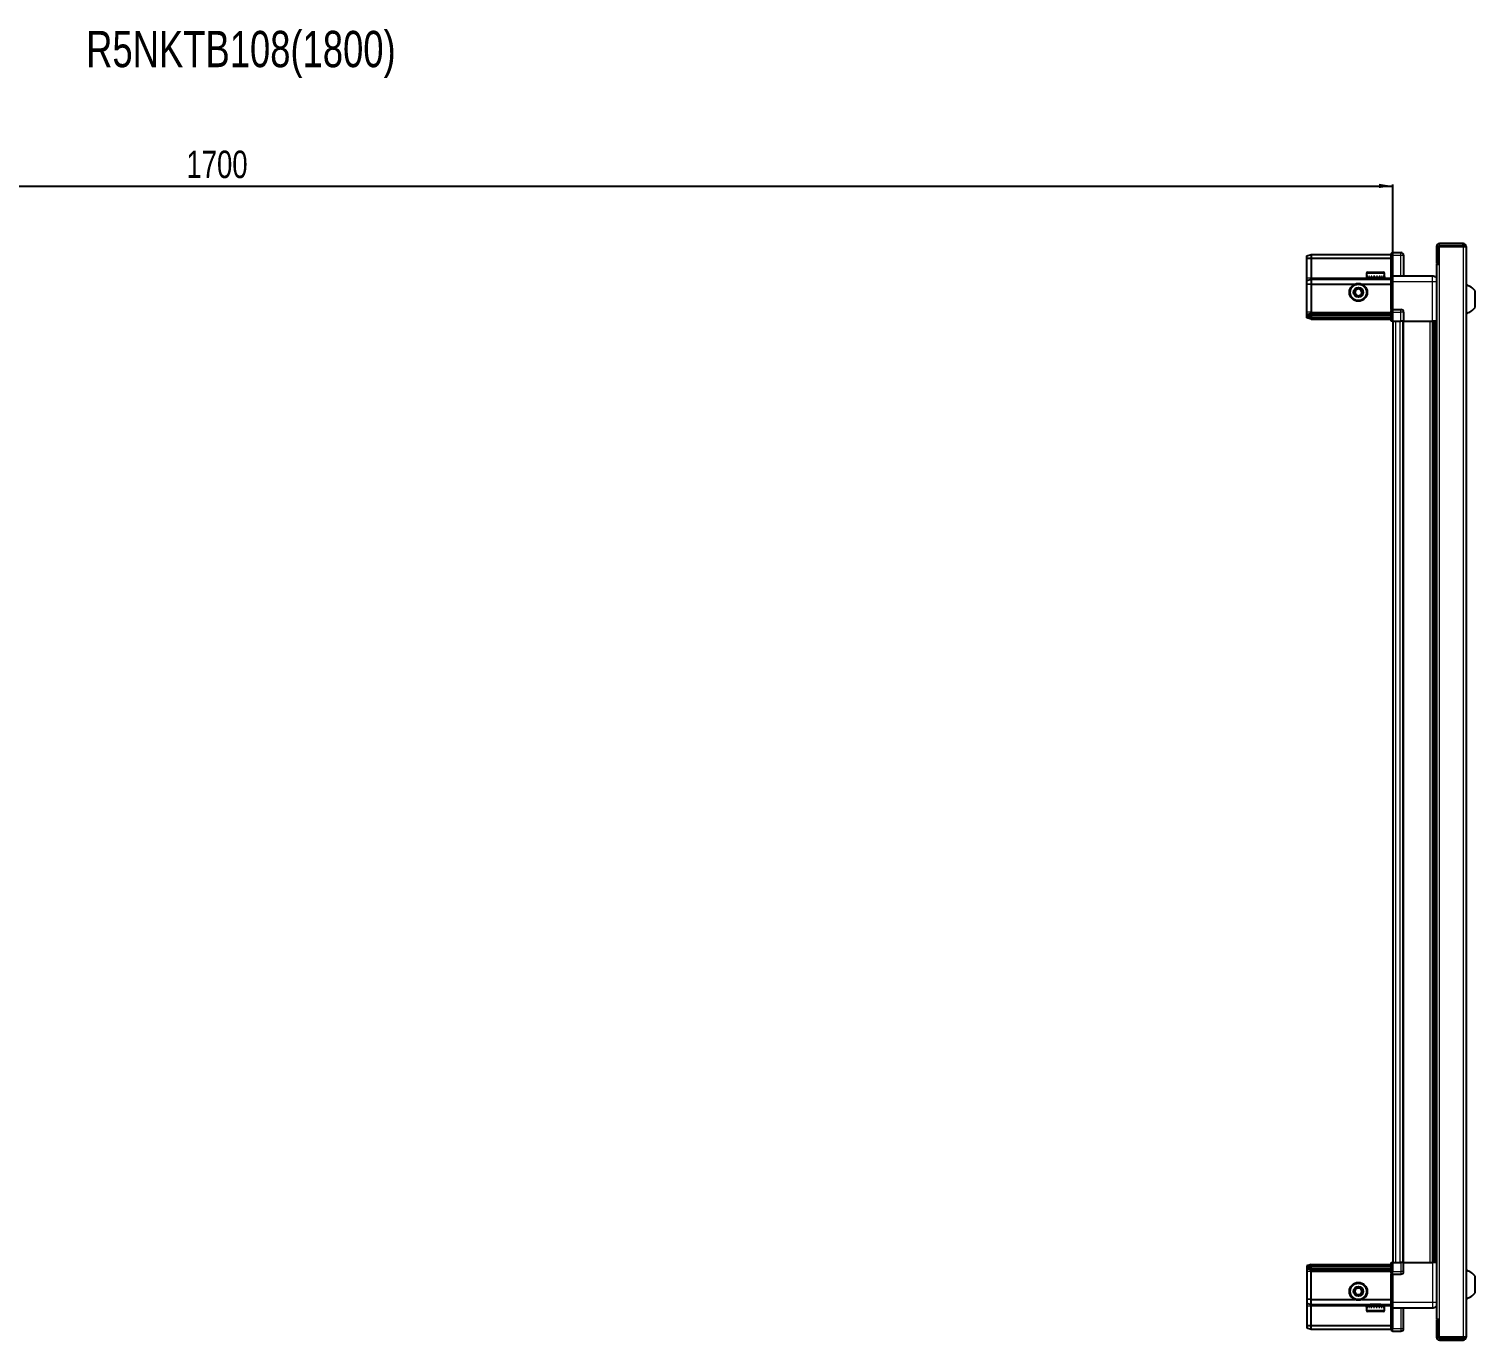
# Model space of a CAD drawing. Header units: millimetres. Extents: x 1415 to 5803, y -1188 to 1732.
# Drawn here: x 3515 to 4569, y 777 to 1732 of the extents above; entities that cross this region are included whole.
import ezdxf

# ---------------------------------------------------------------- set-up
doc = ezdxf.new("R2010")
doc.units = ezdxf.units.MM
doc.layers.add('FORMAT', color=7, linetype='Continuous')
doc.styles.add('SLDTEXTSTYLE0', font='TXT', dxfattribs={"width": 0.75})
doc.dimstyles.new('SLDDIMSTYLE0', dxfattribs={"dimtxt": 20, "dimasz": 10, "dimexe": 0, "dimexo": 0.0625, "dimgap": 5, "dimtad": 2, "dimdec": 1, "dimrnd": 1e-09, "dimzin": 12, "dimdsep": 46, "dimtxsty": 'SLDTEXTSTYLE0', "dimsah": 1, "dimcen": 0.09, "dimadec": 0, "dimazin": 3, "dimtfac": 1, "dimtofl": 0, "dimtmove": 0, "dimatfit": 3, "dimfxl": 0, "dimfrac": 2, "dimtolj": 1, "dimtzin": 12, "dimarcsym": 0})

# ---------------------------------------------------------------- blocks, each defined once
blk = doc.blocks.new('_D_5')
at = {"layer": 'FORMAT'}
for p, q in [((2809.3, 1519.3), (2809.3, 1618.8)), ((2809.3, 1617.8), (4509.3, 1617.8)), ((4509.3, 1519.3), (4509.3, 1618.8))]:
    blk.add_line(p, q, dxfattribs=at)
for points in [[(2809.3, 1617.8), (2819.3, 1616.3), (2819.3, 1619.4)], [(4509.3, 1617.8), (4499.3, 1619.4), (4499.3, 1616.3)]]:
    blk.add_solid(points, dxfattribs=at)
at = {"layer": 'FORMAT', "insert": (3629.7, 1643.6), "char_height": 20, "attachment_point": 1, "style": 'SLDTEXTSTYLE0'}
blk.add_mtext('1700', dxfattribs=at)

msp = doc.modelspace()

# ---------------------------------------------------------------- linework, layer by layer
at = {"color": 7, "linetype": 'Continuous', "lineweight": 25}
for p, q in [((4541.13, 1573.72), (4541.13, 1561.32)), ((4542.63, 1573.72), (4542.63, 1561.32)), ((4543.13, 1560.82), (4543.13, 1573.72)), ((4543.13, 1573.72), (4560.53, 1573.72)), ((4560.53, 1575.82), (4543.23, 1575.82)), ((4560.53, 1574.32), (4543.23, 1574.32)), ((4560.53, 1574.32), (4560.53, 1575.82)), ((4560.53, 1573.72), (4562.63, 1573.72)), ((4562.63, 1573.72), (4562.63, 778.92)), ((4446.63, 1567.02), (4449.63, 1567.82)), ((4446.63, 1565.17), (4446.63, 1567.02)), ((4446.63, 1565.17), (4449.63, 1565.32)), ((4446.63, 1550.82), (4446.63, 1565.17)), ((4449.63, 1567.82), (4449.63, 1565.32)), ((4449.63, 1567.82), (4507.93, 1567.82)), ((4449.63, 1565.32), (4449.63, 1550.82)), ((4449.63, 1565.32), (4507.93, 1565.32)), ((4508.79, 1569.32), (4507.93, 1568.82)), ((4508.79, 1569.32), (4507.93, 1568.82)), ((4507.93, 1568.82), (4507.93, 1567.32)), ((4507.93, 1552.52), (4507.93, 1567.32)), ((4509.13, 1569.32), (4508.79, 1569.32)), ((4509.13, 1569.32), (4508.79, 1569.32)), ((4509.13, 1567.32), (4509.13, 1569.32)), ((4509.13, 1569.32), (4509.13, 1569.32)), ((4509.13, 1569.32), (4515.13, 1569.32)), ((4509.13, 1567.32), (4509.13, 1552.52)), ((4517.13, 1567.32), (4517.13, 1552.32)), ((4541.03, 1560.82), (4541.03, 791.82)), ((4541.03, 1560.82), (4543.13, 1560.82)), ((4541.13, 1561.32), (4542.63, 1561.32)), ((4446.63, 1549.02), (4446.63, 1550.82)), ((4449.63, 1550.82), (4449.63, 1549.82)), ((4490.13, 1554.22), (4490.13, 1551.32)), ((4490.13, 1551.32), (4490.16, 1551.32)), ((4490.28, 1551.82), (4490.16, 1551.82)), ((4490.16, 1551.82), (4490.16, 1551.32)), ((4490.16, 1551.32), (4490.28, 1551.32)), ((4490.28, 1551.82), (4490.28, 1551.32)), ((4490.28, 1551.32), (4490.69, 1551.32)), ((4491.03, 1551.82), (4490.69, 1551.82)), ((4490.69, 1551.82), (4490.69, 1551.32)), ((4490.69, 1551.32), (4491.03, 1551.32)), ((4490.93, 1555.02), (4502.33, 1555.02)), ((4491.03, 1551.82), (4491.03, 1551.32)), ((4491.03, 1551.32), (4491.8, 1551.32)), ((4492.33, 1551.82), (4491.8, 1551.82)), ((4491.8, 1551.82), (4491.8, 1551.32)), ((4491.8, 1551.32), (4492.33, 1551.32)), ((4492.23, 1551.32), (4492.23, 1551.22)), ((4492.23, 1551.22), (4501.03, 1551.22)), ((4492.33, 1551.82), (4492.33, 1551.32)), ((4492.33, 1551.32), (4493.39, 1551.32)), ((4492.63, 1550.82), (4493.32, 1550.34)), ((4492.63, 1550.82), (4500.63, 1550.82)), ((4493.32, 1550.34), (4492.63, 1549.86)), ((4493.32, 1550.34), (4499.94, 1550.34)), ((4494.05, 1551.82), (4493.39, 1551.82)), ((4493.39, 1551.82), (4493.39, 1551.32)), ((4493.39, 1551.32), (4494.05, 1551.32)), ((4494.05, 1551.82), (4494.05, 1551.32)), ((4494.05, 1551.32), (4495.29, 1551.32)), ((4496.02, 1551.82), (4495.29, 1551.82)), ((4495.29, 1551.82), (4495.29, 1551.32)), ((4495.29, 1551.32), (4495.72, 1551.32)), ((4495.72, 1551.82), (4495.72, 1551.32)), ((4496.02, 1551.82), (4496.02, 1551.32)), ((4496.02, 1551.32), (4497.32, 1551.32)), ((4498.05, 1551.82), (4497.32, 1551.82)), ((4497.32, 1551.82), (4497.32, 1551.32)), ((4497.59, 1551.82), (4497.59, 1551.32)), ((4497.59, 1551.32), (4498.05, 1551.32)), ((4498.05, 1551.82), (4498.05, 1551.32)), ((4498.05, 1551.32), (4499.28, 1551.32)), ((4499.94, 1551.82), (4499.28, 1551.82)), ((4499.28, 1551.82), (4499.28, 1551.32)), ((4499.28, 1551.32), (4499.94, 1551.32)), ((4499.94, 1551.82), (4499.94, 1551.32)), ((4499.94, 1551.32), (4500.98, 1551.32)), ((4499.94, 1550.34), (4500.63, 1550.82)), ((4500.63, 1549.86), (4499.94, 1550.34)), ((4501.5, 1551.82), (4500.98, 1551.82)), ((4500.98, 1551.82), (4500.98, 1551.32)), ((4500.98, 1551.32), (4501.5, 1551.32)), ((4501.03, 1551.22), (4501.03, 1551.32)), ((4501.5, 1551.82), (4501.5, 1551.32)), ((4501.5, 1551.32), (4502.26, 1551.32)), ((4502.59, 1551.82), (4502.26, 1551.82)), ((4502.26, 1551.82), (4502.26, 1551.32)), ((4502.26, 1551.32), (4502.59, 1551.32)), ((4502.59, 1551.82), (4502.59, 1551.32)), ((4502.59, 1551.32), (4502.99, 1551.32)), ((4503.1, 1551.82), (4502.99, 1551.82)), ((4502.99, 1551.82), (4502.99, 1551.32)), ((4502.99, 1551.32), (4503.1, 1551.32)), ((4503.1, 1551.82), (4503.1, 1551.32)), ((4503.1, 1551.32), (4503.13, 1551.32)), ((4503.13, 1551.32), (4503.13, 1554.22)), ((4507.93, 1552.32), (4507.93, 1552.52)), ((4509.13, 1552.32), (4507.93, 1552.32)), ((4507.93, 1548.32), (4507.93, 1552.32)), ((4509.13, 1552.52), (4509.13, 1552.32)), ((4509.13, 1552.32), (4509.13, 1548.32)), ((4509.13, 1552.32), (4538.13, 1552.32)), ((4446.63, 1549.02), (4449.63, 1549.82)), ((4446.63, 1545.99), (4446.63, 1549.02)), ((4449.63, 1546.32), (4446.63, 1545.99)), ((4446.63, 1525.82), (4446.63, 1545.99)), ((4449.63, 1549.82), (4449.63, 1546.32)), ((4449.63, 1549.82), (4507.93, 1549.82)), ((4449.63, 1546.32), (4449.63, 1525.82)), ((4449.63, 1546.32), (4481.63, 1546.32)), ((4486.63, 1546.32), (4507.93, 1546.32)), ((4492.63, 1549.86), (4492.63, 1549.82)), ((4492.63, 1549.86), (4500.63, 1549.86)), ((4500.63, 1549.82), (4500.63, 1549.86)), ((4507.93, 1528.02), (4507.93, 1548.32)), ((4509.13, 1548.32), (4509.13, 1528.02)), ((4569.23, 1529.32), (4569.23, 1541.32)), ((4446.63, 1524.02), (4446.63, 1525.82)), ((4449.63, 1524.82), (4446.63, 1524.02)), ((4446.63, 1523.28), (4446.63, 1524.02)), ((4449.63, 1523.82), (4446.63, 1523.28)), ((4446.63, 1522.78), (4446.63, 1523.28)), ((4449.63, 1522.32), (4446.63, 1522.78)), ((4446.63, 1521.63), (4446.63, 1522.78)), ((4449.63, 1520.82), (4446.63, 1521.63)), ((4449.63, 1525.82), (4449.63, 1524.82)), ((4449.63, 1524.82), (4449.63, 1523.82)), ((4449.63, 1524.82), (4507.93, 1524.82)), ((4449.63, 1523.82), (4449.63, 1522.32)), ((4449.63, 1523.82), (4507.93, 1523.82)), ((4449.63, 1522.32), (4507.93, 1522.32)), ((4449.63, 1522.32), (4449.63, 1520.82)), ((4449.63, 1520.82), (4507.93, 1520.82)), ((4507.93, 1527.82), (4507.93, 1528.02)), ((4509.13, 1527.82), (4507.93, 1527.82)), ((4507.93, 1527.82), (4507.93, 1527.15)), ((4507.93, 1519.32), (4507.93, 1527.15)), ((4508.79, 1519.32), (4507.93, 1519.32)), ((4508.79, 1525.82), (4508.79, 1519.32)), ((4509.13, 1519.32), (4508.79, 1519.32)), ((4509.13, 1528.02), (4509.13, 1527.82)), ((4509.13, 1525.82), (4509.13, 1527.82)), ((4509.13, 1525.82), (4509.13, 1527.82)), ((4509.13, 1527.82), (4515.13, 1527.82)), ((4509.13, 1525.82), (4509.13, 1519.32)), ((4509.13, 1519.32), (4515.13, 1519.32)), ((4509.28, 1519.32), (4509.28, 833.32)), ((4517.13, 1519.32), (4515.13, 1519.32)), ((4516.48, 1519.32), (4516.48, 833.32)), ((4517.13, 1525.82), (4517.13, 1519.32)), ((4517.13, 1519.32), (4538.13, 1519.32)), ((4539.15, 833.32), (4539.15, 1519.32)), ((4539.18, 833.32), (4539.18, 1519.32)), ((4540.98, 1519.32), (4540.98, 833.32)), ((4507.93, 825.5), (4507.93, 833.32)), ((4507.93, 833.32), (4508.79, 833.32)), ((4508.79, 833.32), (4508.79, 833.32)), ((4508.79, 833.32), (4508.79, 826.82)), ((4509.13, 833.32), (4508.79, 833.32)), ((4509.13, 833.32), (4509.13, 833.32)), ((4509.13, 833.32), (4509.13, 826.82)), ((4509.13, 833.32), (4509.13, 826.82)), ((4509.13, 833.32), (4515.13, 833.32)), ((4517.13, 833.32), (4515.13, 833.32)), ((4517.13, 826.82), (4517.13, 833.32)), ((4517.13, 833.32), (4538.13, 833.32)), ((4449.63, 831.82), (4446.63, 831.02)), ((4446.63, 831.02), (4446.63, 829.87)), ((4449.63, 830.32), (4446.63, 829.87)), ((4446.63, 829.87), (4446.63, 829.37)), ((4449.63, 828.82), (4446.63, 829.37)), ((4446.63, 829.37), (4446.63, 828.63)), ((4449.63, 827.82), (4446.63, 828.63)), ((4446.63, 828.63), (4446.63, 826.82)), ((4446.63, 826.82), (4446.63, 806.66)), ((4449.63, 830.32), (4449.63, 831.82)), ((4449.63, 831.82), (4507.93, 831.82)), ((4449.63, 828.82), (4449.63, 830.32)), ((4449.63, 830.32), (4507.93, 830.32)), ((4449.63, 828.82), (4507.93, 828.82)), ((4449.63, 827.82), (4449.63, 828.82)), ((4449.63, 827.82), (4507.93, 827.82)), ((4449.63, 826.82), (4449.63, 827.82)), ((4449.63, 806.32), (4449.63, 826.82)), ((4507.93, 825.5), (4507.93, 824.82)), ((4509.13, 824.82), (4507.93, 824.82)), ((4507.93, 824.62), (4507.93, 824.82)), ((4507.93, 804.32), (4507.93, 824.62)), ((4509.13, 824.82), (4509.13, 826.82)), ((4509.13, 824.82), (4509.13, 824.62)), ((4509.13, 824.82), (4515.13, 824.82)), ((4509.13, 824.62), (4509.13, 804.32)), ((4569.23, 811.32), (4569.23, 823.32)), ((4449.63, 806.32), (4446.63, 806.66)), ((4446.63, 806.66), (4446.63, 803.63)), ((4446.63, 803.63), (4449.63, 802.82)), ((4446.63, 803.63), (4446.63, 801.82)), ((4446.63, 801.82), (4446.63, 787.48)), ((4449.63, 806.32), (4481.63, 806.32)), ((4449.63, 802.82), (4449.63, 806.32)), ((4449.63, 802.82), (4507.93, 802.82)), ((4449.63, 801.82), (4449.63, 802.82)), ((4449.63, 787.32), (4449.63, 801.82)), ((4486.63, 806.32), (4507.93, 806.32)), ((4490.13, 801.32), (4490.13, 798.42)), ((4490.14, 801.32), (4490.13, 801.32)), ((4490.14, 800.82), (4490.14, 801.32)), ((4490.24, 801.32), (4490.14, 801.32)), ((4490.24, 800.82), (4490.24, 801.32)), ((4490.61, 801.32), (4490.24, 801.32)), ((4490.61, 800.82), (4490.61, 801.32)), ((4490.93, 801.32), (4490.61, 801.32)), ((4490.93, 800.82), (4490.93, 801.32)), ((4491.67, 801.32), (4490.93, 801.32)), ((4491.67, 800.82), (4491.67, 801.32)), ((4492.18, 801.32), (4491.67, 801.32)), ((4492.18, 800.82), (4492.18, 801.32)), ((4493.21, 801.32), (4492.18, 801.32)), ((4492.23, 801.42), (4492.23, 801.32)), ((4501.03, 801.42), (4492.23, 801.42)), ((4492.63, 802.82), (4492.63, 802.79)), ((4492.63, 802.79), (4493.32, 802.31)), ((4500.63, 802.79), (4492.63, 802.79)), ((4493.32, 802.31), (4492.63, 801.82)), ((4500.63, 801.82), (4492.63, 801.82)), ((4493.21, 800.82), (4493.21, 801.32)), ((4493.86, 801.32), (4493.21, 801.32)), ((4499.94, 802.31), (4493.32, 802.31)), ((4493.86, 800.82), (4493.86, 801.32)), ((4495.09, 801.32), (4493.86, 801.32)), ((4495.09, 800.82), (4495.09, 801.32)), ((4495.59, 801.32), (4495.09, 801.32)), ((4495.59, 800.82), (4495.59, 801.32)), ((4495.82, 800.82), (4495.82, 801.32)), ((4497.12, 801.32), (4495.82, 801.32)), ((4497.12, 800.82), (4497.12, 801.32)), ((4497.45, 800.82), (4497.45, 801.32)), ((4497.85, 801.32), (4497.45, 801.32)), ((4497.85, 800.82), (4497.85, 801.32)), ((4499.1, 801.32), (4497.85, 801.32)), ((4499.1, 800.82), (4499.1, 801.32)), ((4499.76, 801.32), (4499.1, 801.32)), ((4499.76, 800.82), (4499.76, 801.32)), ((4500.83, 801.32), (4499.76, 801.32)), ((4499.94, 802.31), (4500.63, 802.79)), ((4500.63, 801.82), (4499.94, 802.31)), ((4500.63, 802.79), (4500.63, 802.82)), ((4500.83, 800.82), (4500.83, 801.32)), ((4501.37, 801.32), (4500.83, 801.32)), ((4501.03, 801.32), (4501.03, 801.42)), ((4501.37, 800.82), (4501.37, 801.32)), ((4502.16, 801.32), (4501.37, 801.32)), ((4502.16, 800.82), (4502.16, 801.32)), ((4502.51, 801.32), (4502.16, 801.32)), ((4502.51, 800.82), (4502.51, 801.32)), ((4502.94, 801.32), (4502.51, 801.32)), ((4502.94, 800.82), (4502.94, 801.32)), ((4503.08, 801.32), (4502.94, 801.32)), ((4503.08, 800.82), (4503.08, 801.32)), ((4503.13, 801.32), (4503.08, 801.32)), ((4503.13, 798.42), (4503.13, 801.32)), ((4507.93, 800.32), (4507.93, 804.32)), ((4509.13, 804.32), (4509.13, 800.32)), ((4490.14, 800.82), (4490.24, 800.82)), ((4490.61, 800.82), (4490.93, 800.82)), ((4502.33, 797.62), (4490.93, 797.62)), ((4491.67, 800.82), (4492.18, 800.82)), ((4493.21, 800.82), (4493.86, 800.82)), ((4495.09, 800.82), (4495.82, 800.82)), ((4497.12, 800.82), (4497.85, 800.82)), ((4499.1, 800.82), (4499.76, 800.82)), ((4500.83, 800.82), (4501.37, 800.82)), ((4502.16, 800.82), (4502.51, 800.82)), ((4502.94, 800.82), (4503.08, 800.82)), ((4509.13, 800.32), (4507.93, 800.32)), ((4507.93, 800.12), (4507.93, 800.32)), ((4507.93, 785.32), (4507.93, 800.12)), ((4509.13, 800.32), (4509.13, 800.12)), ((4509.13, 800.32), (4538.13, 800.32)), ((4509.13, 800.12), (4509.13, 785.32)), ((4509.13, 800.12), (4509.13, 785.32)), ((4517.13, 785.32), (4517.13, 800.32)), ((4543.13, 791.82), (4541.03, 791.82)), ((4541.13, 791.32), (4542.63, 791.32)), ((4541.13, 791.32), (4541.13, 778.92)), ((4542.63, 791.32), (4542.63, 778.92)), ((4543.13, 778.92), (4543.13, 791.82)), ((4446.63, 787.48), (4449.63, 787.32)), ((4446.63, 787.48), (4446.63, 785.63)), ((4446.63, 785.63), (4449.63, 784.82)), ((4449.63, 787.32), (4507.93, 787.32)), ((4449.63, 784.82), (4449.63, 787.32)), ((4449.63, 784.82), (4507.93, 784.82)), ((4507.93, 785.32), (4507.93, 783.82)), ((4507.93, 783.82), (4508.79, 783.32)), ((4509.13, 783.32), (4508.79, 783.32)), ((4509.13, 783.32), (4509.13, 785.32)), ((4509.13, 783.32), (4515.13, 783.32)), ((4560.53, 778.92), (4543.13, 778.92)), ((4543.23, 778.32), (4560.53, 778.32)), ((4543.23, 776.82), (4560.53, 776.82)), ((4562.63, 778.92), (4560.53, 778.92)), ((4560.53, 778.32), (4560.53, 776.82))]:
    msp.add_line(p, q, dxfattribs=at)
at = {"color": 8, "linetype": 'Continuous', "lineweight": 18}
for p, q in [((4542.63, 1573.72), (4541.13, 1573.72)), ((4543.23, 1574.32), (4543.23, 1575.82)), ((4560.53, 1573.72), (4560.53, 778.92)), ((4509.13, 1567.32), (4507.93, 1567.32)), ((4509.13, 1567.32), (4515.13, 1567.32)), ((4515.13, 1567.32), (4515.13, 1569.32)), ((4515.13, 1552.32), (4515.13, 1567.32)), ((4515.13, 1567.32), (4517.13, 1567.32)), ((4543.13, 1560.82), (4543.13, 791.82)), ((4446.63, 1550.82), (4449.63, 1550.82)), ((4449.63, 1550.82), (4492.63, 1550.82)), ((4490.13, 1554.22), (4503.13, 1554.22)), ((4500.63, 1550.82), (4507.93, 1550.82)), ((4507.93, 1552.52), (4509.13, 1552.52)), ((4509.13, 1548.32), (4507.93, 1548.32)), ((4509.13, 1548.32), (4538.13, 1548.32)), ((4538.13, 1519.32), (4538.13, 1548.32)), ((4449.63, 1525.82), (4446.63, 1525.82)), ((4449.63, 1525.82), (4507.93, 1525.82)), ((4507.93, 1528.02), (4509.13, 1528.02)), ((4509.13, 1525.82), (4508.79, 1525.82)), ((4509.13, 1525.82), (4515.13, 1525.82)), ((4511.28, 1519.32), (4511.28, 833.32)), ((4514.48, 1519.32), (4514.48, 833.32)), ((4515.13, 1525.82), (4515.13, 1527.82)), ((4517.13, 1525.82), (4515.13, 1525.82)), ((4515.13, 1519.32), (4515.13, 1525.82)), ((4517.13, 1519.32), (4517.13, 833.32)), ((4536.53, 833.32), (4536.53, 1519.32)), ((4537.94, 1519.32), (4537.94, 833.32)), ((4540.39, 833.32), (4540.39, 1519.32)), ((4509.13, 833.32), (4508.79, 833.32)), ((4515.13, 833.32), (4515.13, 826.82)), ((4538.13, 833.32), (4538.13, 804.32)), ((4449.63, 826.82), (4446.63, 826.82)), ((4449.63, 826.82), (4507.93, 826.82)), ((4509.13, 824.62), (4507.93, 824.62)), ((4509.13, 826.82), (4508.79, 826.82)), ((4509.13, 826.82), (4515.13, 826.82)), ((4515.13, 826.82), (4515.13, 824.82)), ((4517.13, 826.82), (4515.13, 826.82)), ((4446.63, 801.82), (4449.63, 801.82)), ((4449.63, 801.82), (4492.63, 801.82)), ((4500.63, 801.82), (4507.93, 801.82)), ((4509.13, 804.32), (4507.93, 804.32)), ((4509.13, 804.32), (4538.13, 804.32)), ((4503.13, 798.42), (4490.13, 798.42)), ((4509.13, 800.12), (4507.93, 800.12)), ((4515.13, 800.32), (4515.13, 785.32)), ((4509.13, 785.32), (4507.93, 785.32)), ((4509.13, 785.32), (4515.13, 785.32)), ((4515.13, 785.32), (4515.13, 783.32)), ((4515.13, 785.32), (4517.13, 785.32)), ((4542.63, 778.92), (4541.13, 778.92)), ((4543.23, 778.32), (4543.23, 776.82))]:
    msp.add_line(p, q, dxfattribs=at)
at = {"color": 7, "linetype": 'Continuous', "lineweight": 25}
for centre, radius in [((4484.13, 1540.32), 6.5), ((4484.13, 1540.32), 3.46), ((4484.13, 812.32), 6.5), ((4484.13, 812.32), 3.46)]:
    msp.add_circle(centre, radius, dxfattribs=at)
at = {"color": 8, "linetype": 'Continuous', "lineweight": 18}
for centre in [(4484.13, 1540.32), (4484.13, 812.32)]:
    msp.add_circle(centre, 5.7, dxfattribs=at)
at = {"color": 7, "linetype": 'Continuous', "lineweight": 25}
for centre, radius, start, end in [((4543.23, 1573.72), 2.1, 90, 180), ((4543.23, 1573.72), 0.6, 90, 180), ((4560.53, 1573.72), 2.1, 0, 90), ((4560.53, 1573.72), 0.6, 0, 90), ((4515.13, 1567.32), 2, 0, 90), ((4490.93, 1554.22), 0.8, 90, 180), ((4492.23, 1550.82), 0.4, 0, 90), ((4501.03, 1550.82), 0.4, 90, 180), ((4502.33, 1554.22), 0.8, 0, 90), ((4484.13, 1540.32), 2.5, 120.74103, 180.74103), ((4484.13, 1540.32), 2.5, 180.74103, 240.74103), ((4484.13, 1540.32), 2.5, 60.74103, 120.74103), ((4484.13, 1540.32), 2.5, 0.74103, 60.74103), ((4484.13, 1540.32), 2.5, 300.74103, 0.74103), ((4559.6, 1534.3), 11.91, 36.1266, 75.29965), ((4484.13, 1540.32), 2.5, 240.74103, 300.74103), ((4559.6, 1536.35), 11.91, 284.70035, 323.8734), ((4515.13, 1525.82), 2, 0, 90), ((4515.13, 826.82), 2, 270, 0), ((4559.6, 816.3), 11.91, 36.1266, 75.29965), ((4484.13, 812.32), 2.5, 155.91157, 215.91157), ((4484.13, 812.32), 2.5, 95.91157, 155.91157), ((4484.13, 812.32), 2.5, 35.91157, 95.91157), ((4484.13, 812.32), 2.5, 335.91157, 35.91157), ((4484.13, 812.32), 2.5, 215.91157, 275.91157), ((4484.13, 812.32), 2.5, 275.91157, 335.91157), ((4492.23, 801.82), 0.4, 270, 0), ((4501.03, 801.82), 0.4, 180, 270), ((4559.6, 818.35), 11.91, 284.70035, 323.8734), ((4490.93, 798.42), 0.8, 180, 270), ((4502.33, 798.42), 0.8, 270, 0), ((4515.13, 785.32), 2, 270, 0), ((4543.23, 778.92), 2.1, 180, 270), ((4543.23, 778.92), 0.6, 180, 270), ((4560.53, 778.92), 2.1, 270, 0), ((4560.53, 778.92), 0.6, 270, 0)]:
    msp.add_arc(centre, radius, start, end, dxfattribs=at)
for centre, start_param, end_param in [((4505.33, 1525.82), 0, 0.7227342), ((4505.33, 826.82), 5.5604511, 6.2831853)]:
    msp.add_ellipse(centre, major_axis=(3.46, 0), ratio=0.5773503, start_param=start_param, end_param=end_param, dxfattribs=at)
for points, knots in [([(4538.13, 1552.32), (4538.57, 1552.28), (4539.24, 1552.21), (4540.06, 1551.77), (4540.61, 1551.33), (4540.89, 1550.96), (4541.03, 1550.77)], [0, 0, 0, 0, 0.3842982, 0.5911726, 0.8024372, 1, 1, 1, 1]), ([(4481.61, 1541.73), (4482.05, 1542), (4482.88, 1542.49), (4483.7, 1542.98), (4484.09, 1543.21)], [0, 0, 0, 0, 0.5346859, 1, 1, 1, 1]), ([(4481.64, 1538.85), (4481.64, 1538.97), (4481.64, 1539.57), (4481.62, 1540.57), (4481.61, 1541.39), (4481.61, 1541.73)], [0, 0, 0, 0, 0.1331247, 0.6370994, 1, 1, 1, 1]), ([(4484.09, 1543.21), (4484.54, 1542.96), (4485.38, 1542.49), (4486.22, 1542.02), (4486.61, 1541.8)], [0, 0, 0, 0, 0.53468586, 1, 1, 1, 1]), ([(4486.61, 1541.8), (4486.61, 1541.45), (4486.62, 1540.63), (4486.63, 1539.64), (4486.64, 1539.04), (4486.64, 1538.91)], [0, 0, 0, 0, 0.3629006, 0.8668753, 1, 1, 1, 1]), ([(4484.16, 1537.44), (4483.71, 1537.69), (4482.87, 1538.16), (4482.03, 1538.63), (4481.64, 1538.85)], [0, 0, 0, 0, 0.5346859, 1, 1, 1, 1]), ([(4486.64, 1538.91), (4486.2, 1538.65), (4485.37, 1538.16), (4484.55, 1537.67), (4484.16, 1537.44)], [0, 0, 0, 0, 0.5346859, 1, 1, 1, 1]), ([(4540.98, 1519.32), (4540.94, 1519.32), (4540.72, 1519.32), (4540, 1519.32), (4539.04, 1519.32), (4538.38, 1519.32), (4538.13, 1519.32)], [0, 0, 0, 0, 0.07170733, 0.42097906, 0.77025079, 1, 1, 1, 1]), ([(4540.98, 833.32), (4540.94, 833.32), (4540.72, 833.32), (4540, 833.32), (4539.04, 833.32), (4538.38, 833.32), (4538.13, 833.32)], [0, 0, 0, 0, 0.0717073, 0.4209791, 0.7702508, 1, 1, 1, 1]), ([(4481.25, 812.03), (4481.46, 812.5), (4481.86, 813.38), (4482.25, 814.25), (4482.43, 814.66)], [0, 0, 0, 0, 0.5346859, 1, 1, 1, 1]), ([(4482.95, 809.69), (4482.64, 810.11), (4482.08, 810.89), (4481.52, 811.66), (4481.25, 812.03)], [0, 0, 0, 0, 0.5346859, 1, 1, 1, 1]), ([(4482.43, 814.66), (4482.78, 814.7), (4483.59, 814.78), (4484.58, 814.88), (4485.18, 814.95), (4485.3, 814.96)], [0, 0, 0, 0, 0.3629006, 0.8668753, 1, 1, 1, 1]), ([(4485.3, 814.96), (4485.61, 814.54), (4486.17, 813.76), (4486.74, 812.98), (4487, 812.62)], [0, 0, 0, 0, 0.5346859, 1, 1, 1, 1]), ([(4487, 812.62), (4486.79, 812.15), (4486.39, 811.27), (4486, 810.39), (4485.82, 809.99)], [0, 0, 0, 0, 0.5346859, 1, 1, 1, 1]), ([(4485.82, 809.99), (4485.69, 809.97), (4485.1, 809.91), (4484.11, 809.81), (4483.29, 809.72), (4482.95, 809.69)], [0, 0, 0, 0, 0.1331247, 0.6370994, 1, 1, 1, 1]), ([(4538.13, 800.32), (4538.57, 800.37), (4539.24, 800.44), (4540.06, 800.88), (4540.61, 801.32), (4540.89, 801.69), (4541.03, 801.87)], [0, 0, 0, 0, 0.38429816, 0.59117259, 0.8024372, 1, 1, 1, 1])]:
    msp.add_open_spline(points, degree=3, knots=knots, dxfattribs=at)
at = {"color": 8, "linetype": 'Continuous', "lineweight": 18}
for points in [[(4538.13, 1548.32), (4538.13, 1548.85), (4538.13, 1549.9), (4538.13, 1551.22), (4538.13, 1552.14), (4538.13, 1552.26), (4538.13, 1552.32)], [(4538.13, 804.32), (4538.13, 803.8), (4538.13, 802.75), (4538.13, 801.43), (4538.13, 800.5), (4538.13, 800.38), (4538.13, 800.32)]]:
    msp.add_open_spline(points, degree=3, dxfattribs=at)
for points in [[(4538.13, 1548.32), (4538.57, 1548.32), (4539.24, 1548.32), (4540.06, 1548.32), (4540.61, 1548.32), (4540.89, 1548.32), (4541.03, 1548.32)], [(4538.13, 804.32), (4538.57, 804.32), (4539.24, 804.32), (4540.06, 804.32), (4540.61, 804.32), (4540.89, 804.32), (4541.03, 804.32)]]:
    msp.add_open_spline(points, degree=3, knots=[0, 0, 0, 0, 0.3842982, 0.5911726, 0.8024372, 1, 1, 1, 1], dxfattribs=at)

# ---------------------------------------------------------------- texts
at = {"layer": 'FORMAT', "insert": (3556.59, 1730.86), "char_height": 26.4583, "attachment_point": 1, "style": 'SLDTEXTSTYLE0'}
msp.add_mtext('R5NKTB108(1800)', dxfattribs=at)

# ---------------------------------------------------------------- dimensions: what is measured, and where the dimension line sits
at = {"layer": 'FORMAT'}
dim = msp.add_linear_dim(base=(4509.28, 1617.82), p1=(2809.28, 1519.32), p2=(4509.28, 1519.32), angle=0, dimstyle='SLDDIMSTYLE0', dxfattribs=at)
dim.commit()
dim.dimension.update_dxf_attribs({"geometry": '_D_5', "text_midpoint": (3659.28, 1617.82), "dimtype": 160})

doc.saveas('drawing.dxf')
